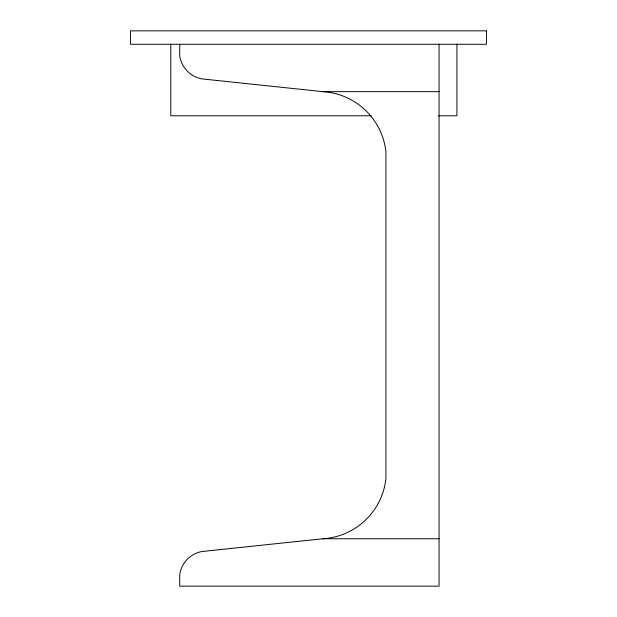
<?xml version="1.0" encoding="UTF-8"?>
<svg xmlns="http://www.w3.org/2000/svg" width="617" height="617" viewBox="0 0 617 617"><rect width="100%" height="100%" fill="white"/><g stroke="black" fill="none" stroke-linecap="round" stroke-linejoin="round"><path stroke-width="0.93" d="M439.057 538.757L322.807 538.757L201.713 551.552A27.48 27.48 0 0 0 179.732 574.527L179.732 586.15L439.057 586.15L439.057 44.262M179.732 44.262L179.732 55.885A27.48 27.48 0 0 0 201.713 78.86L322.807 91.655L439.057 91.655M371.187 115.795L170.793 115.795L170.793 44.262M438.633 115.795L456.935 115.795L456.935 44.262M322.807 538.757A67.546 67.546 0 0 0 385.926 478.514L385.926 151.898A67.546 67.546 0 0 0 322.807 91.655M486.443 30.85L130.557 30.85L130.557 44.262L486.443 44.262L486.443 30.85"/></g></svg>
